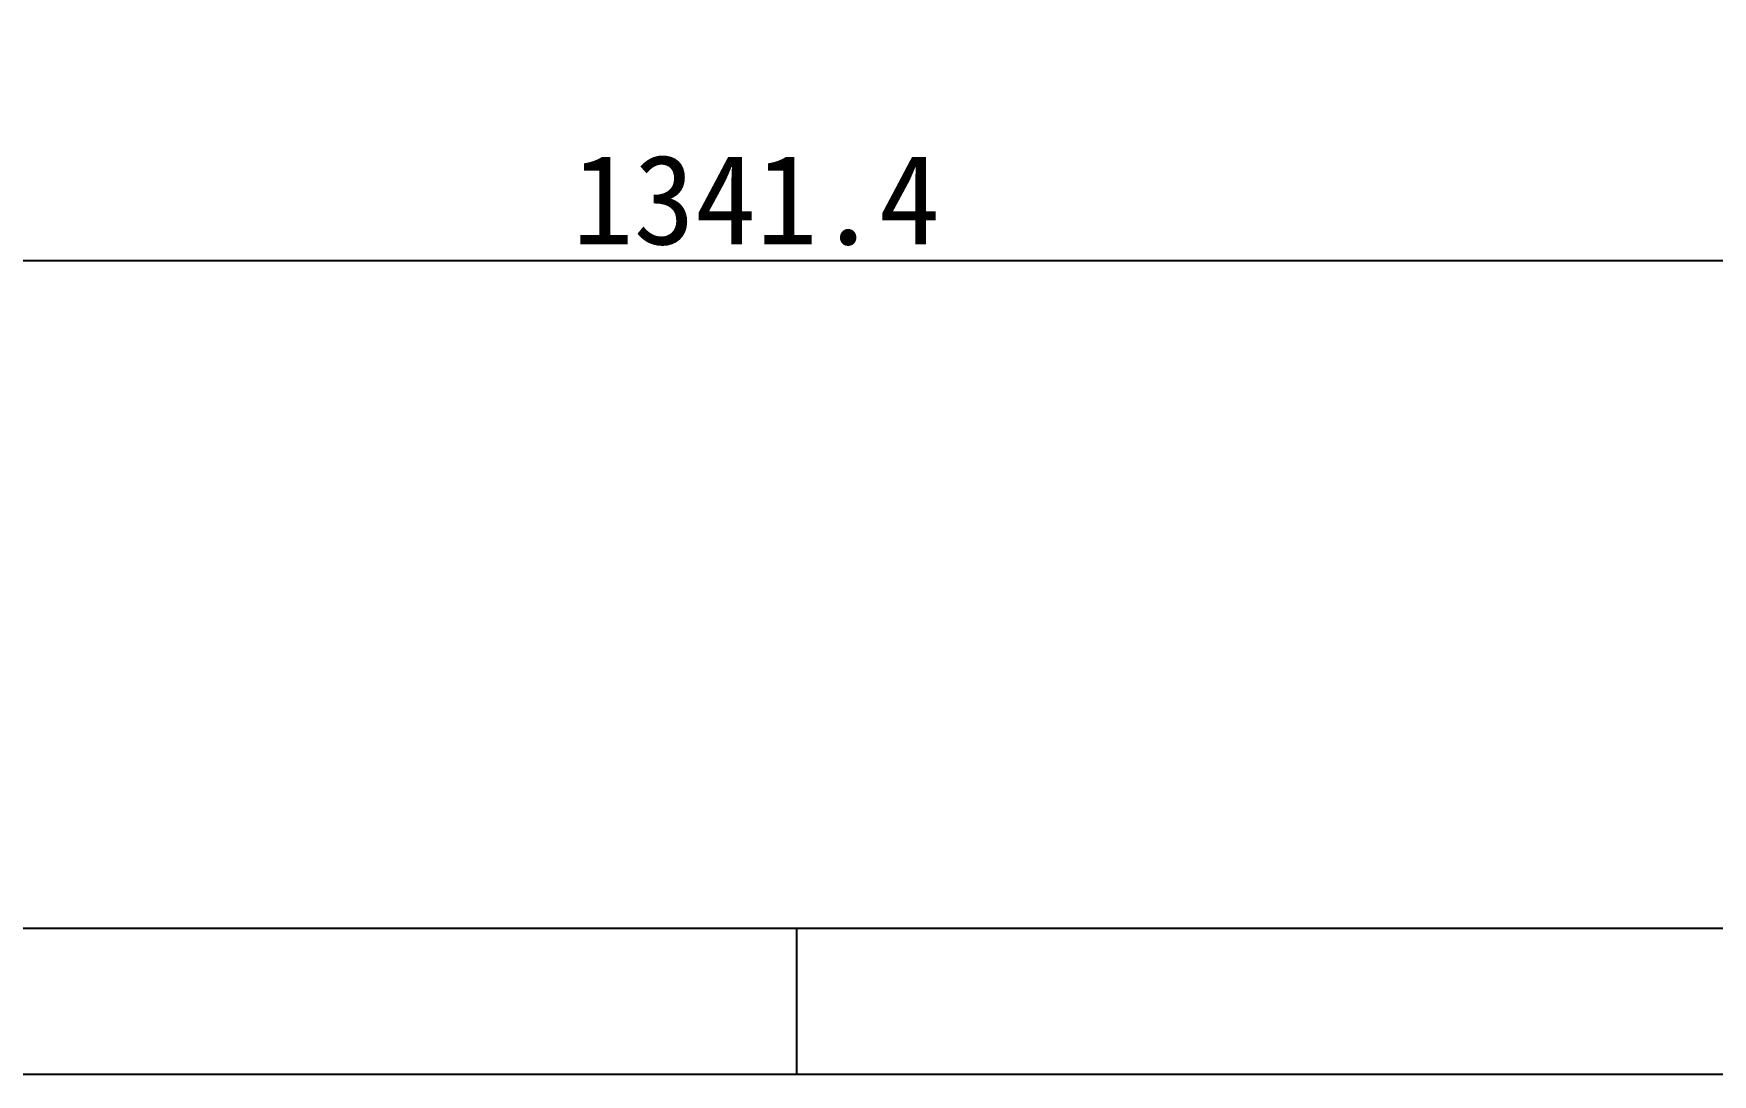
# Model space of a CAD drawing. Header units: millimetres. Extents: x -60 to 270204, y -80695 to 4986.
# Drawn here: x 785 to 1437, y -35 to 370 of the extents above; entities that cross this region are included whole.
import ezdxf

# ---------------------------------------------------------------- set-up
doc = ezdxf.new("R2010")
doc.units = ezdxf.units.MM
doc.styles.get("Standard").update_dxf_attribs({"font": ''})
doc.styles.get('Standard').set_extended_font_data('SimSun')
doc.dimstyles.new('ISO-25', dxfattribs={"dimtxt": 35, "dimasz": 18, "dimexe": 15, "dimexo": 2, "dimgap": 6, "dimtad": 1, "dimdec": 1, "dimdsep": 46, "dimtxsty": 'Standard', "dimcen": 2.5, "dimclrd": 6, "dimclre": 6, "dimclrt": 6, "dimadec": 0, "dimazin": 0, "dimtfac": 1, "dimtdec": 1, "dimtmove": 0, "dimatfit": 3, "dimfxl": 0, "dimarcsym": 0})

# ---------------------------------------------------------------- blocks, each defined once
blk = doc.blocks.new('*D32')
at = {"color": 6, "lineweight": -2, "transparency": 16777216}
for p, q in [((394.79, 495.9), (394.79, 266.55)), ((1736.23, 495.9), (1736.23, 266.55)), ((412.79, 281.55), (1718.23, 281.55))]:
    blk.add_line(p, q, dxfattribs=at)
at = {"color": 6, "transparency": 16777216}
for points in [[(412.79, 284.55), (412.79, 278.55), (394.79, 281.55)], [(1718.23, 284.55), (1718.23, 278.55), (1736.23, 281.55)]]:
    blk.add_solid(points, dxfattribs=at)
at = {"layer": 'Defpoints', "color": 0, "transparency": 16777216}
for p in [(394.79, 497.9), (1736.23, 497.9), (1736.23, 281.55)]:
    blk.add_point(p, dxfattribs=at)
at = {"color": 6, "transparency": 16777216, "insert": (1065.51, 305.05), "char_height": 35, "attachment_point": 5}
blk.add_mtext('1341.4', dxfattribs=at)

msp = doc.modelspace()

# ---------------------------------------------------------------- linework, layer by layer
for p, q in [((3247.96, 21.98), (-3.75, 21.98)), ((1081.35, -34.67), (1081.35, 21.98)), ((3304.61, -34.67), (-60.4, -34.67))]:
    msp.add_line(p, q)

# ---------------------------------------------------------------- dimensions: what is measured, and where the dimension line sits
dim = msp.add_linear_dim(base=(1736.23, 281.55), p1=(394.79, 497.9), p2=(1736.23, 497.9), dimstyle='ISO-25')
dim.commit()
dim.dimension.update_dxf_attribs({"geometry": '*D32', "text_midpoint": (1065.51, 305.05)})

doc.saveas('drawing.dxf')
